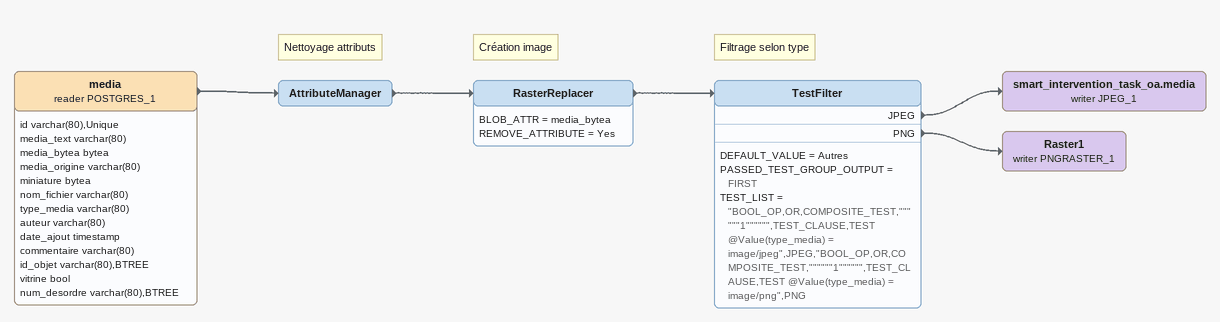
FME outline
media (reader POSTGRES_1)
    attributes: id varchar(80),Unique, media_text varchar(80), media_bytea bytea, media_origine varchar(80), miniature bytea, nom_fichier varchar(80), type_media varchar(80), auteur varchar(80), date_ajout timestamp, commentaire varchar(80), id_objet varchar(80),BTREE, vitrine bool, num_desordre varchar(80),BTREE
    -> AttributeManager
Note: Nettoyage attributs
AttributeManager
    -> RasterReplacer
Note: Création image
RasterReplacer
    BLOB_ATTR = media_bytea
    REMOVE_ATTRIBUTE = Yes
    -> TestFilter
Note: Filtrage selon type
TestFilter
    DEFAULT_VALUE = Autres
    PASSED_TEST_GROUP_OUTPUT = FIRST
    TEST_LIST = "BOOL_OP,OR,COMPOSITE_TEST,""""""1"""""",TEST_CLAUSE,TEST @Value(type_media) = image/jpeg",JPEG,"BOOL_OP,OR,COMPOSITE_TEST,""""""1"""""",TEST_CLAUSE,TEST @Value(type_media) = image/png",PNG
    JPEG -> smart_intervention_task_oa.media (writer JPEG_1)
    PNG -> Raster1 (writer PNGRASTER_1)
smart_intervention_task_oa.media (writer JPEG_1)
Raster1 (writer PNGRASTER_1)
